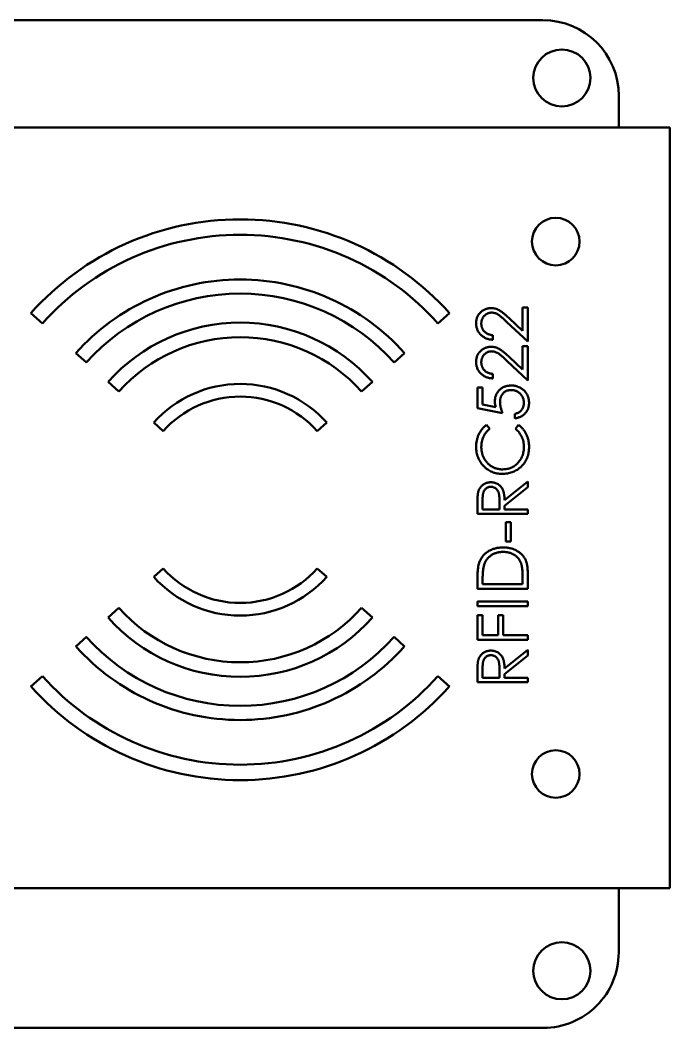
# Model space of a CAD drawing. Header units: millimetres. Extents: x -351 to 1050, y -103 to 376.
# Drawn here: x 134 to 168.1, y 192.9 to 245.9 of the extents above; entities that cross this region are included whole.
import ezdxf

# ---------------------------------------------------------------- set-up
doc = ezdxf.new("R2010")
doc.units = ezdxf.units.MM
doc.layers.add('Видимый контур (ГОСТ)', color=7, linetype='Continuous', lineweight=50)

msp = doc.modelspace()

# ---------------------------------------------------------------- linework, layer by layer
at = {"layer": 'Видимый контур (ГОСТ)'}
for p, q in [((58.294, 245.875), (161.454, 245.875)), ((165.454, 241.895), (165.454, 240.231)), ((168.133, 240.231), (108.133, 240.231)), ((168.133, 200.231), (168.133, 240.231)), ((160.389, 230.767), (160.661, 230.767)), ((160.389, 229.535), (160.389, 230.767)), ((160.661, 230.767), (160.661, 228.969)), ((134.536, 230.466), (135.141, 229.927)), ((155.94, 229.927), (156.545, 230.466)), ((160.661, 228.969), (159.566, 229.995)), ((159.683, 230.197), (160.389, 229.535)), ((158.829, 229.308), (158.829, 229.071)), ((160.389, 228.731), (160.661, 228.731)), ((160.389, 227.5), (160.389, 228.731)), ((160.661, 228.731), (160.661, 226.934)), ((136.895, 228.363), (137.449, 227.869)), ((153.632, 227.869), (154.186, 228.363)), ((160.661, 226.934), (159.566, 227.96)), ((159.683, 228.162), (160.389, 227.5)), ((138.588, 226.853), (139.16, 226.343)), ((151.921, 226.343), (152.493, 226.853)), ((158.829, 227.273), (158.829, 227.035)), ((158.015, 225.475), (158.015, 226.561)), ((158.015, 226.561), (158.286, 226.561)), ((158.286, 226.561), (158.286, 225.661)), ((159.338, 225.204), (158.015, 225.475)), ((158.286, 225.661), (158.982, 225.518)), ((140.992, 224.71), (141.49, 224.265)), ((149.591, 224.265), (150.089, 224.71)), ((159.982, 224.932), (159.982, 225.17)), ((158.5, 224.593), (158.659, 224.385)), ((160.016, 224.385), (160.174, 224.593)), ((159.44, 220.636), (160.661, 221.608)), ((160.661, 221.608), (160.661, 221.314)), ((160.661, 221.314), (159.44, 220.342)), ((158.286, 220.646), (158.286, 220.149)), ((159.168, 220.149), (159.172, 220.634)), ((158.015, 219.912), (158.015, 220.441)), ((158.286, 220.149), (159.168, 220.149)), ((159.44, 220.342), (159.44, 220.149)), ((159.44, 220.149), (160.661, 220.149)), ((160.661, 220.149), (160.661, 219.912)), ((160.661, 219.912), (158.015, 219.912)), ((159.507, 219.471), (159.779, 219.471)), ((159.507, 218.453), (159.507, 219.471)), ((159.779, 219.471), (159.779, 218.453)), ((159.779, 218.453), (159.507, 218.453)), ((141.49, 217.044), (140.992, 216.599)), ((149.591, 217.044), (150.089, 216.599)), ((160.661, 216.797), (160.661, 215.977)), ((158.015, 215.977), (158.015, 216.511)), ((158.286, 216.401), (158.286, 216.215)), ((158.286, 216.215), (160.389, 216.215)), ((160.389, 216.215), (160.389, 216.518)), ((160.661, 215.977), (158.015, 215.977)), ((158.015, 215.299), (160.661, 215.299)), ((158.015, 215.061), (158.015, 215.299)), ((160.661, 215.299), (160.661, 215.061)), ((138.588, 214.456), (139.16, 214.966)), ((151.921, 214.966), (152.493, 214.456)), ((160.661, 215.061), (158.015, 215.061)), ((158.015, 214.586), (158.286, 214.586)), ((158.015, 213.297), (158.015, 214.586)), ((158.286, 214.586), (158.286, 213.535)), ((159.1, 214.586), (159.372, 214.586)), ((159.1, 213.535), (159.1, 214.586)), ((159.372, 214.586), (159.372, 213.535)), ((136.895, 212.946), (137.449, 213.44)), ((153.632, 213.44), (154.186, 212.946)), ((160.661, 213.297), (158.015, 213.297)), ((158.286, 213.535), (159.1, 213.535)), ((159.372, 213.535), (160.661, 213.535)), ((160.661, 213.535), (160.661, 213.297)), ((159.44, 211.783), (160.661, 212.755)), ((160.661, 212.755), (160.661, 212.461)), ((160.661, 212.461), (159.44, 211.489)), ((158.015, 211.059), (158.015, 211.588)), ((158.286, 211.792), (158.286, 211.296)), ((159.168, 211.296), (159.172, 211.781)), ((159.44, 211.489), (159.44, 211.296)), ((134.536, 210.843), (135.141, 211.382)), ((155.94, 211.382), (156.545, 210.843)), ((160.661, 211.059), (158.015, 211.059)), ((158.286, 211.296), (159.168, 211.296)), ((159.44, 211.296), (160.661, 211.296)), ((160.661, 211.296), (160.661, 211.059)), ((108.133, 200.231), (168.133, 200.231)), ((165.443, 200.231), (165.442, 196.84)), ((161.487, 192.885), (57.929, 192.884))]:
    msp.add_line(p, q, dxfattribs=at)
for centre, radius in [((162.454, 242.835), 1.5), ((162.133, 234.231), 1.25), ((162.133, 206.231), 1.25), ((162.454, 195.885), 1.5)]:
    msp.add_circle(centre, radius, dxfattribs=at)
for centre, radius, start, end in [((161.452, 241.874), 4.002, 0.3086, 89.9787), ((145.54, 220.655), 14.743, 41.7197, 138.2803), ((145.54, 220.655), 13.933, 41.7197, 138.2803), ((145.54, 220.655), 11.583, 41.7197, 138.2803), ((145.54, 220.655), 10.841, 41.7197, 138.2803), ((145.54, 220.655), 9.314, 41.7197, 138.2803), ((145.54, 220.655), 8.548, 41.7197, 138.2803), ((145.54, 220.655), 6.093, 41.7197, 138.2803), ((145.54, 220.655), 5.426, 41.7197, 138.2803), ((145.54, 220.655), 5.426, 221.7197, 318.2803), ((145.54, 220.655), 6.093, 221.7197, 318.2803), ((145.54, 220.655), 8.548, 221.7197, 318.2803), ((145.54, 220.655), 9.314, 221.7197, 318.2803), ((145.54, 220.655), 10.841, 221.7197, 318.2803), ((145.54, 220.655), 11.583, 221.7197, 318.2803), ((145.54, 220.655), 13.933, 221.7197, 318.2803), ((145.54, 220.655), 14.743, 221.7197, 318.2803), ((161.488, 196.839), 3.954, 269.9807, 0.0193)]:
    msp.add_arc(centre, radius, start, end, dxfattribs=at)
for points, knots in [([(157.947, 229.934), (157.948, 229.963), (157.949, 230.02), (157.961, 230.103), (157.978, 230.182), (158.004, 230.257), (158.038, 230.327), (158.078, 230.393), (158.125, 230.456), (158.181, 230.512), (158.24, 230.564), (158.303, 230.609), (158.368, 230.647), (158.436, 230.679), (158.507, 230.703), (158.58, 230.72), (158.656, 230.73), (158.707, 230.732), (158.734, 230.733)], [0, 0, 0, 0, 0.069475, 0.136517, 0.200789, 0.26383, 0.325735, 0.387291, 0.449509, 0.512968, 0.576275, 0.63758, 0.697903, 0.757172, 0.816599, 0.876653, 0.93729, 1, 1, 1, 1]), ([(158.734, 230.733), (158.77, 230.732), (158.843, 230.729), (158.951, 230.707), (159.055, 230.673), (159.139, 230.633), (159.206, 230.591), (159.262, 230.554), (159.321, 230.511), (159.385, 230.46), (159.454, 230.404), (159.527, 230.341), (159.603, 230.272), (159.656, 230.223), (159.683, 230.197)], [0, 0, 0, 0, 0.098702, 0.195672, 0.292422, 0.391343, 0.444462, 0.504229, 0.570352, 0.642546, 0.722288, 0.807921, 0.90047, 1, 1, 1, 1]), ([(158.755, 230.495), (158.737, 230.495), (158.701, 230.494), (158.649, 230.486), (158.599, 230.473), (158.55, 230.455), (158.504, 230.431), (158.459, 230.402), (158.416, 230.368), (158.376, 230.329), (158.339, 230.287), (158.307, 230.242), (158.28, 230.194), (158.257, 230.144), (158.24, 230.092), (158.228, 230.037), (158.22, 229.98), (158.219, 229.941), (158.218, 229.921)], [0, 0, 0, 0, 0.061965, 0.122122, 0.180988, 0.239933, 0.299906, 0.359989, 0.421776, 0.486576, 0.551535, 0.615018, 0.677259, 0.73973, 0.80305, 0.866495, 0.931973, 1, 1, 1, 1]), ([(159.566, 229.995), (159.54, 230.02), (159.49, 230.068), (159.416, 230.136), (159.349, 230.197), (159.286, 230.251), (159.228, 230.298), (159.177, 230.339), (159.129, 230.373), (159.074, 230.409), (159.007, 230.444), (158.925, 230.474), (158.841, 230.492), (158.783, 230.494), (158.755, 230.495)], [0, 0, 0, 0, 0.110803, 0.212829, 0.306101, 0.390647, 0.466924, 0.534481, 0.593587, 0.644557, 0.7362, 0.825024, 0.911986, 1, 1, 1, 1]), ([(158.829, 229.071), (158.797, 229.072), (158.736, 229.075), (158.645, 229.089), (158.559, 229.11), (158.478, 229.139), (158.4, 229.174), (158.327, 229.217), (158.258, 229.268), (158.194, 229.326), (158.136, 229.388), (158.086, 229.456), (158.043, 229.527), (158.007, 229.601), (157.981, 229.679), (157.961, 229.761), (157.949, 229.846), (157.948, 229.904), (157.947, 229.934)], [0, 0, 0, 0, 0.068791, 0.135103, 0.198979, 0.261904, 0.323495, 0.385195, 0.446969, 0.509765, 0.572251, 0.633405, 0.693251, 0.752583, 0.812579, 0.873275, 0.93555, 1, 1, 1, 1]), ([(158.218, 229.921), (158.219, 229.901), (158.22, 229.86), (158.227, 229.8), (158.24, 229.743), (158.258, 229.689), (158.28, 229.637), (158.308, 229.588), (158.341, 229.542), (158.378, 229.499), (158.42, 229.459), (158.467, 229.424), (158.517, 229.393), (158.572, 229.366), (158.63, 229.345), (158.693, 229.328), (158.759, 229.315), (158.805, 229.31), (158.829, 229.308)], [0, 0, 0, 0, 0.064439, 0.126547, 0.186887, 0.245878, 0.304041, 0.362191, 0.420976, 0.48066, 0.5406, 0.600689, 0.661936, 0.724443, 0.789038, 0.856314, 0.926352, 1, 1, 1, 1]), ([(157.947, 227.898), (157.948, 227.927), (157.949, 227.984), (157.961, 228.067), (157.978, 228.147), (158.004, 228.222), (158.038, 228.292), (158.078, 228.358), (158.125, 228.421), (158.181, 228.477), (158.24, 228.529), (158.303, 228.574), (158.368, 228.612), (158.436, 228.644), (158.507, 228.667), (158.58, 228.685), (158.656, 228.695), (158.707, 228.697), (158.734, 228.698)], [0, 0, 0, 0, 0.069475, 0.136517, 0.200789, 0.26383, 0.325735, 0.387291, 0.449509, 0.512968, 0.576275, 0.63758, 0.697903, 0.757172, 0.816599, 0.876653, 0.93729, 1, 1, 1, 1]), ([(158.755, 228.46), (158.737, 228.46), (158.701, 228.459), (158.649, 228.45), (158.599, 228.438), (158.55, 228.42), (158.504, 228.396), (158.459, 228.367), (158.416, 228.333), (158.376, 228.294), (158.339, 228.252), (158.307, 228.207), (158.28, 228.159), (158.257, 228.109), (158.24, 228.056), (158.228, 228.002), (158.22, 227.945), (158.219, 227.906), (158.218, 227.886)], [0, 0, 0, 0, 0.061965, 0.122122, 0.180988, 0.239933, 0.299906, 0.359989, 0.421776, 0.486576, 0.551535, 0.615018, 0.677259, 0.73973, 0.80305, 0.866495, 0.931973, 1, 1, 1, 1]), ([(158.734, 228.698), (158.77, 228.696), (158.843, 228.694), (158.951, 228.672), (159.055, 228.638), (159.139, 228.597), (159.206, 228.556), (159.262, 228.519), (159.321, 228.476), (159.385, 228.425), (159.454, 228.369), (159.527, 228.306), (159.603, 228.236), (159.656, 228.188), (159.683, 228.162)], [0, 0, 0, 0, 0.098702, 0.195672, 0.292422, 0.391343, 0.444462, 0.504229, 0.570352, 0.642546, 0.722288, 0.807921, 0.90047, 1, 1, 1, 1]), ([(159.566, 227.96), (159.54, 227.985), (159.49, 228.033), (159.416, 228.101), (159.349, 228.162), (159.286, 228.216), (159.228, 228.263), (159.177, 228.304), (159.129, 228.337), (159.074, 228.374), (159.007, 228.408), (158.925, 228.438), (158.841, 228.457), (158.783, 228.459), (158.755, 228.46)], [0, 0, 0, 0, 0.110803, 0.212829, 0.306101, 0.390647, 0.466924, 0.534481, 0.593587, 0.644557, 0.7362, 0.825024, 0.911986, 1, 1, 1, 1]), ([(158.829, 227.035), (158.797, 227.037), (158.736, 227.04), (158.645, 227.054), (158.559, 227.075), (158.478, 227.103), (158.4, 227.139), (158.327, 227.182), (158.258, 227.233), (158.194, 227.29), (158.136, 227.353), (158.086, 227.421), (158.043, 227.491), (158.007, 227.566), (157.981, 227.644), (157.961, 227.725), (157.949, 227.811), (157.948, 227.869), (157.947, 227.898)], [0, 0, 0, 0, 0.068791, 0.135103, 0.198979, 0.261904, 0.323495, 0.385195, 0.446969, 0.509765, 0.572251, 0.633405, 0.693251, 0.752583, 0.812579, 0.873275, 0.93555, 1, 1, 1, 1]), ([(158.218, 227.886), (158.219, 227.865), (158.22, 227.825), (158.227, 227.765), (158.24, 227.708), (158.258, 227.654), (158.28, 227.602), (158.308, 227.553), (158.341, 227.507), (158.378, 227.464), (158.42, 227.424), (158.467, 227.388), (158.517, 227.358), (158.572, 227.331), (158.63, 227.309), (158.693, 227.293), (158.759, 227.279), (158.805, 227.275), (158.829, 227.273)], [0, 0, 0, 0, 0.064439, 0.126547, 0.186887, 0.245878, 0.304041, 0.362191, 0.420976, 0.48066, 0.5406, 0.600689, 0.661936, 0.724443, 0.789038, 0.856314, 0.926352, 1, 1, 1, 1]), ([(158.931, 225.83), (158.931, 225.859), (158.933, 225.917), (158.945, 226.002), (158.964, 226.083), (158.99, 226.161), (159.024, 226.234), (159.067, 226.302), (159.116, 226.368), (159.173, 226.428), (159.236, 226.483), (159.303, 226.531), (159.375, 226.572), (159.451, 226.605), (159.531, 226.631), (159.616, 226.649), (159.705, 226.66), (159.765, 226.662), (159.796, 226.662)], [0, 0, 0, 0, 0.065808, 0.129394, 0.190894, 0.251281, 0.310815, 0.370371, 0.430768, 0.492881, 0.555104, 0.616067, 0.677256, 0.73826, 0.800762, 0.864778, 0.931045, 1, 1, 1, 1]), ([(159.786, 226.425), (159.765, 226.424), (159.723, 226.423), (159.663, 226.415), (159.605, 226.402), (159.551, 226.382), (159.499, 226.358), (159.45, 226.328), (159.405, 226.292), (159.364, 226.251), (159.325, 226.207), (159.292, 226.157), (159.265, 226.104), (159.241, 226.048), (159.224, 225.987), (159.211, 225.924), (159.204, 225.856), (159.203, 225.81), (159.202, 225.787)], [0, 0, 0, 0, 0.065351, 0.127916, 0.18836, 0.247216, 0.30563, 0.36377, 0.422661, 0.482687, 0.5433, 0.604118, 0.664965, 0.727413, 0.791468, 0.858055, 0.927037, 1, 1, 1, 1]), ([(160.457, 225.753), (160.457, 225.776), (160.455, 225.821), (160.446, 225.886), (160.431, 225.95), (160.41, 226.01), (160.383, 226.069), (160.35, 226.124), (160.311, 226.178), (160.266, 226.228), (160.217, 226.274), (160.165, 226.314), (160.109, 226.348), (160.05, 226.377), (159.988, 226.398), (159.924, 226.414), (159.856, 226.423), (159.81, 226.424), (159.786, 226.425)], [0, 0, 0, 0, 0.064207, 0.126425, 0.18768, 0.248216, 0.308305, 0.369661, 0.431699, 0.495947, 0.559758, 0.622295, 0.683911, 0.745092, 0.80674, 0.869087, 0.93329, 1, 1, 1, 1]), ([(159.796, 226.662), (159.818, 226.662), (159.861, 226.661), (159.924, 226.656), (159.987, 226.646), (160.047, 226.633), (160.107, 226.616), (160.165, 226.595), (160.222, 226.57), (160.277, 226.542), (160.33, 226.511), (160.38, 226.476), (160.427, 226.44), (160.47, 226.4), (160.511, 226.358), (160.548, 226.313), (160.582, 226.266), (160.612, 226.215), (160.64, 226.163), (160.663, 226.108), (160.684, 226.052), (160.7, 225.993), (160.713, 225.933), (160.722, 225.87), (160.728, 225.805), (160.728, 225.762), (160.729, 225.74)], [0, 0, 0, 0, 0.044014, 0.087434, 0.130118, 0.172554, 0.214555, 0.256298, 0.298438, 0.340849, 0.382715, 0.423924, 0.464246, 0.504074, 0.543862, 0.583567, 0.623094, 0.663229, 0.703551, 0.743938, 0.784541, 0.82575, 0.867757, 0.910745, 0.954914, 1, 1, 1, 1]), ([(158.982, 225.518), (158.974, 225.546), (158.959, 225.6), (158.943, 225.68), (158.933, 225.756), (158.931, 225.806), (158.931, 225.83)], [0, 0, 0, 0, 0.275068, 0.532901, 0.773973, 1, 1, 1, 1]), ([(159.202, 225.787), (159.203, 225.766), (159.203, 225.724), (159.21, 225.659), (159.221, 225.591), (159.236, 225.519), (159.255, 225.445), (159.278, 225.367), (159.306, 225.286), (159.327, 225.232), (159.338, 225.204)], [0, 0, 0, 0, 0.102203, 0.211023, 0.3251, 0.446502, 0.573788, 0.708901, 0.850358, 1, 1, 1, 1]), ([(159.982, 225.17), (160.008, 225.176), (160.056, 225.187), (160.124, 225.211), (160.185, 225.242), (160.239, 225.277), (160.286, 225.32), (160.328, 225.369), (160.366, 225.424), (160.398, 225.484), (160.425, 225.549), (160.443, 225.616), (160.455, 225.684), (160.457, 225.73), (160.457, 225.753)], [0, 0, 0, 0, 0.094687, 0.181994, 0.264377, 0.34218, 0.418618, 0.496509, 0.577369, 0.661511, 0.746733, 0.831258, 0.915206, 1, 1, 1, 1]), ([(160.729, 225.74), (160.728, 225.713), (160.727, 225.661), (160.716, 225.585), (160.701, 225.512), (160.678, 225.443), (160.649, 225.376), (160.612, 225.313), (160.57, 225.252), (160.521, 225.195), (160.468, 225.143), (160.41, 225.096), (160.348, 225.055), (160.282, 225.019), (160.213, 224.988), (160.139, 224.964), (160.062, 224.945), (160.009, 224.936), (159.982, 224.932)], [0, 0, 0, 0, 0.065421, 0.128708, 0.190236, 0.250724, 0.310637, 0.370766, 0.431615, 0.493523, 0.555883, 0.617342, 0.678668, 0.740711, 0.802985, 0.866803, 0.932347, 1, 1, 1, 1]), ([(157.947, 223.439), (157.947, 223.469), (157.948, 223.529), (157.955, 223.618), (157.967, 223.705), (157.983, 223.789), (158.003, 223.872), (158.028, 223.952), (158.058, 224.03), (158.092, 224.105), (158.13, 224.178), (158.172, 224.247), (158.218, 224.313), (158.266, 224.377), (158.32, 224.436), (158.376, 224.492), (158.436, 224.545), (158.479, 224.577), (158.5, 224.593)], [0, 0, 0, 0, 0.068548, 0.135683, 0.201215, 0.265682, 0.329267, 0.392395, 0.45507, 0.517127, 0.57879, 0.63974, 0.700192, 0.759806, 0.819628, 0.879355, 0.939512, 1, 1, 1, 1]), ([(158.659, 224.385), (158.642, 224.371), (158.607, 224.341), (158.557, 224.294), (158.511, 224.244), (158.468, 224.193), (158.429, 224.139), (158.393, 224.083), (158.36, 224.025), (158.32, 223.944), (158.279, 223.838), (158.244, 223.705), (158.222, 223.567), (158.22, 223.472), (158.218, 223.424)], [0, 0, 0, 0, 0.063163, 0.125475, 0.187121, 0.248294, 0.309295, 0.36985, 0.430973, 0.492456, 0.616148, 0.740844, 0.868183, 1, 1, 1, 1]), ([(160.457, 223.44), (160.456, 223.487), (160.453, 223.577), (160.432, 223.711), (160.398, 223.838), (160.349, 223.96), (160.287, 224.076), (160.21, 224.186), (160.12, 224.291), (160.051, 224.353), (160.016, 224.385)], [0, 0, 0, 0, 0.128515, 0.252949, 0.374755, 0.49594, 0.617181, 0.740909, 0.867811, 1, 1, 1, 1]), ([(160.174, 224.593), (160.195, 224.576), (160.238, 224.543), (160.299, 224.489), (160.356, 224.432), (160.409, 224.372), (160.459, 224.309), (160.505, 224.242), (160.546, 224.173), (160.585, 224.101), (160.619, 224.026), (160.648, 223.949), (160.673, 223.87), (160.693, 223.789), (160.709, 223.705), (160.72, 223.619), (160.728, 223.531), (160.728, 223.472), (160.729, 223.442)], [0, 0, 0, 0, 0.061674, 0.123053, 0.183475, 0.243727, 0.304279, 0.364863, 0.425946, 0.487391, 0.54922, 0.611144, 0.673529, 0.736961, 0.800785, 0.866013, 0.932101, 1, 1, 1, 1]), ([(159.322, 222.015), (159.275, 222.016), (159.181, 222.019), (159.044, 222.038), (158.912, 222.07), (158.787, 222.115), (158.666, 222.172), (158.552, 222.242), (158.444, 222.325), (158.342, 222.42), (158.25, 222.524), (158.168, 222.635), (158.1, 222.754), (158.044, 222.878), (158, 223.009), (157.97, 223.147), (157.951, 223.291), (157.948, 223.389), (157.947, 223.439)], [0, 0, 0, 0, 0.064558, 0.127014, 0.187955, 0.248014, 0.307748, 0.368235, 0.42947, 0.492743, 0.556258, 0.618217, 0.679655, 0.741246, 0.803415, 0.866815, 0.932328, 1, 1, 1, 1]), ([(158.218, 223.424), (158.219, 223.397), (158.219, 223.345), (158.227, 223.266), (158.239, 223.189), (158.255, 223.114), (158.276, 223.04), (158.302, 222.968), (158.333, 222.897), (158.368, 222.828), (158.407, 222.761), (158.449, 222.699), (158.495, 222.64), (158.544, 222.584), (158.596, 222.533), (158.651, 222.485), (158.71, 222.442), (158.771, 222.402), (158.835, 222.367), (158.902, 222.337), (158.97, 222.31), (159.04, 222.289), (159.113, 222.273), (159.187, 222.261), (159.263, 222.253), (159.314, 222.253), (159.34, 222.253)], [0, 0, 0, 0, 0.043955, 0.087502, 0.130463, 0.172752, 0.215403, 0.25765, 0.300153, 0.343121, 0.385925, 0.427686, 0.468818, 0.509492, 0.549883, 0.58998, 0.630405, 0.670869, 0.711384, 0.751627, 0.791776, 0.832459, 0.873319, 0.914543, 0.956924, 1, 1, 1, 1]), ([(159.34, 222.253), (159.38, 222.254), (159.456, 222.255), (159.569, 222.272), (159.677, 222.297), (159.779, 222.335), (159.877, 222.382), (159.969, 222.441), (160.058, 222.51), (160.139, 222.589), (160.213, 222.675), (160.279, 222.768), (160.334, 222.867), (160.379, 222.971), (160.414, 223.08), (160.439, 223.195), (160.455, 223.316), (160.456, 223.398), (160.457, 223.44)], [0, 0, 0, 0, 0.064323, 0.12629, 0.186726, 0.246146, 0.305576, 0.365429, 0.426326, 0.48884, 0.551725, 0.613919, 0.675484, 0.737334, 0.800229, 0.864502, 0.931041, 1, 1, 1, 1]), ([(160.729, 223.442), (160.728, 223.413), (160.728, 223.357), (160.722, 223.274), (160.713, 223.193), (160.7, 223.115), (160.685, 223.038), (160.664, 222.965), (160.641, 222.893), (160.614, 222.823), (160.583, 222.756), (160.548, 222.691), (160.51, 222.629), (160.469, 222.568), (160.424, 222.51), (160.375, 222.454), (160.322, 222.401), (160.285, 222.367), (160.266, 222.351)], [0, 0, 0, 0, 0.069663, 0.13775, 0.203917, 0.26878, 0.332414, 0.394754, 0.45618, 0.516996, 0.577396, 0.637198, 0.696999, 0.756756, 0.816554, 0.876948, 0.938132, 1, 1, 1, 1]), ([(160.266, 222.351), (160.233, 222.324), (160.168, 222.271), (160.061, 222.202), (159.951, 222.144), (159.835, 222.097), (159.714, 222.06), (159.588, 222.035), (159.457, 222.018), (159.368, 222.016), (159.322, 222.015)], [0, 0, 0, 0, 0.124329, 0.247156, 0.36878, 0.490734, 0.613614, 0.738958, 0.867311, 1, 1, 1, 1]), ([(158.051, 221.041), (158.056, 221.06), (158.065, 221.099), (158.085, 221.154), (158.108, 221.206), (158.136, 221.256), (158.167, 221.303), (158.202, 221.347), (158.241, 221.388), (158.284, 221.426), (158.329, 221.462), (158.378, 221.492), (158.429, 221.517), (158.483, 221.538), (158.539, 221.554), (158.598, 221.566), (158.659, 221.573), (158.701, 221.574), (158.722, 221.574)], [0, 0, 0, 0, 0.064217, 0.127064, 0.188745, 0.249132, 0.309453, 0.369827, 0.43065, 0.492352, 0.554072, 0.61569, 0.676798, 0.738439, 0.801317, 0.865185, 0.931641, 1, 1, 1, 1]), ([(158.722, 221.574), (158.758, 221.573), (158.827, 221.571), (158.926, 221.551), (159.019, 221.518), (159.106, 221.472), (159.184, 221.414), (159.252, 221.344), (159.309, 221.263), (159.349, 221.187), (159.374, 221.12), (159.392, 221.064), (159.406, 221.004), (159.418, 220.939), (159.427, 220.87), (159.434, 220.796), (159.439, 220.718), (159.439, 220.664), (159.44, 220.636)], [0, 0, 0, 0, 0.07878, 0.153721, 0.226714, 0.299191, 0.37119, 0.443006, 0.516689, 0.593217, 0.633873, 0.676989, 0.7229, 0.771959, 0.824211, 0.879379, 0.937948, 1, 1, 1, 1]), ([(158.015, 220.441), (158.015, 220.477), (158.015, 220.545), (158.016, 220.642), (158.02, 220.73), (158.023, 220.81), (158.029, 220.88), (158.034, 220.942), (158.041, 220.995), (158.048, 221.026), (158.051, 221.041)], [0, 0, 0, 0, 0.176258, 0.338434, 0.484822, 0.617158, 0.734698, 0.837385, 0.926372, 1, 1, 1, 1]), ([(158.722, 221.337), (158.701, 221.336), (158.658, 221.334), (158.597, 221.319), (158.538, 221.294), (158.484, 221.261), (158.434, 221.22), (158.392, 221.172), (158.357, 221.119), (158.335, 221.069), (158.321, 221.024), (158.311, 220.985), (158.304, 220.941), (158.297, 220.892), (158.292, 220.837), (158.289, 220.778), (158.286, 220.713), (158.286, 220.669), (158.286, 220.646)], [0, 0, 0, 0, 0.068814, 0.136365, 0.204019, 0.273064, 0.342913, 0.410965, 0.479169, 0.549308, 0.587652, 0.630647, 0.678879, 0.731934, 0.791111, 0.855283, 0.925086, 1, 1, 1, 1]), ([(159.172, 220.634), (159.172, 220.657), (159.172, 220.7), (159.169, 220.764), (159.165, 220.823), (159.16, 220.877), (159.153, 220.927), (159.145, 220.972), (159.135, 221.013), (159.12, 221.061), (159.096, 221.114), (159.06, 221.172), (159.016, 221.221), (158.966, 221.262), (158.91, 221.296), (158.85, 221.319), (158.787, 221.334), (158.744, 221.336), (158.722, 221.337)], [0, 0, 0, 0, 0.071668, 0.138913, 0.201185, 0.259124, 0.312255, 0.360682, 0.405086, 0.445102, 0.518778, 0.589462, 0.658462, 0.727283, 0.796322, 0.863175, 0.930949, 1, 1, 1, 1]), ([(158.11, 217.351), (158.122, 217.382), (158.145, 217.442), (158.189, 217.528), (158.238, 217.609), (158.293, 217.686), (158.356, 217.756), (158.423, 217.823), (158.497, 217.883), (158.578, 217.938), (158.662, 217.988), (158.752, 218.031), (158.845, 218.067), (158.943, 218.096), (159.044, 218.12), (159.15, 218.136), (159.259, 218.147), (159.334, 218.148), (159.371, 218.148)], [0, 0, 0, 0, 0.061545, 0.121694, 0.181155, 0.239875, 0.298702, 0.357647, 0.417605, 0.478494, 0.540407, 0.602345, 0.665004, 0.728559, 0.793651, 0.860534, 0.929236, 1, 1, 1, 1]), ([(159.371, 217.911), (159.34, 217.91), (159.279, 217.91), (159.19, 217.9), (159.104, 217.886), (159.022, 217.866), (158.942, 217.84), (158.867, 217.808), (158.794, 217.771), (158.726, 217.727), (158.662, 217.679), (158.603, 217.626), (158.549, 217.568), (158.5, 217.507), (158.457, 217.44), (158.419, 217.369), (158.387, 217.293), (158.369, 217.241), (158.36, 217.214)], [0, 0, 0, 0, 0.070151, 0.137813, 0.203226, 0.267174, 0.330024, 0.391794, 0.453084, 0.514334, 0.575, 0.634865, 0.694116, 0.753442, 0.813126, 0.87408, 0.936007, 1, 1, 1, 1]), ([(159.371, 218.148), (159.404, 218.148), (159.468, 218.147), (159.563, 218.138), (159.655, 218.126), (159.744, 218.107), (159.831, 218.084), (159.914, 218.055), (159.994, 218.021), (160.071, 217.982), (160.144, 217.938), (160.212, 217.892), (160.275, 217.843), (160.334, 217.79), (160.387, 217.734), (160.436, 217.674), (160.479, 217.612), (160.518, 217.546), (160.553, 217.475), (160.582, 217.398), (160.606, 217.314), (160.626, 217.224), (160.642, 217.126), (160.653, 217.023), (160.66, 216.912), (160.66, 216.836), (160.661, 216.797)], [0, 0, 0, 0, 0.046081, 0.090807, 0.134295, 0.177024, 0.218823, 0.260244, 0.30108, 0.341614, 0.381583, 0.42012, 0.458075, 0.494738, 0.531195, 0.566934, 0.602713, 0.638327, 0.674853, 0.713467, 0.754442, 0.797815, 0.843989, 0.893072, 0.944963, 1, 1, 1, 1]), ([(160.322, 217.275), (160.314, 217.299), (160.297, 217.347), (160.266, 217.415), (160.23, 217.479), (160.189, 217.54), (160.144, 217.596), (160.093, 217.649), (160.038, 217.697), (159.978, 217.742), (159.914, 217.781), (159.847, 217.816), (159.776, 217.846), (159.701, 217.869), (159.624, 217.888), (159.542, 217.901), (159.458, 217.909), (159.4, 217.91), (159.371, 217.911)], [0, 0, 0, 0, 0.062415, 0.123338, 0.183125, 0.241783, 0.300579, 0.35968, 0.418882, 0.479531, 0.540851, 0.602303, 0.664463, 0.727806, 0.792895, 0.859672, 0.928464, 1, 1, 1, 1]), ([(158.015, 216.511), (158.015, 216.558), (158.016, 216.648), (158.02, 216.777), (158.027, 216.897), (158.038, 217.007), (158.051, 217.108), (158.067, 217.198), (158.086, 217.278), (158.103, 217.328), (158.11, 217.351)], [0, 0, 0, 0, 0.164289, 0.317406, 0.458844, 0.589367, 0.707831, 0.81577, 0.91288, 1, 1, 1, 1]), ([(160.389, 216.518), (160.389, 216.562), (160.389, 216.646), (160.386, 216.767), (160.38, 216.877), (160.373, 216.977), (160.364, 217.066), (160.353, 217.145), (160.34, 217.214), (160.328, 217.255), (160.322, 217.275)], [0, 0, 0, 0, 0.171901, 0.330628, 0.475549, 0.606746, 0.725024, 0.829742, 0.921323, 1, 1, 1, 1]), ([(158.36, 217.214), (158.354, 217.192), (158.341, 217.144), (158.327, 217.067), (158.314, 216.981), (158.304, 216.884), (158.296, 216.777), (158.291, 216.661), (158.287, 216.534), (158.286, 216.446), (158.286, 216.401)], [0, 0, 0, 0, 0.084319, 0.179285, 0.286583, 0.405111, 0.535593, 0.67819, 0.832976, 1, 1, 1, 1]), ([(158.051, 212.188), (158.056, 212.207), (158.065, 212.245), (158.085, 212.3), (158.108, 212.353), (158.136, 212.403), (158.167, 212.449), (158.202, 212.493), (158.241, 212.535), (158.284, 212.573), (158.329, 212.608), (158.378, 212.638), (158.429, 212.664), (158.483, 212.685), (158.539, 212.701), (158.598, 212.713), (158.659, 212.72), (158.701, 212.72), (158.722, 212.721)], [0, 0, 0, 0, 0.064217, 0.127064, 0.188745, 0.249132, 0.309453, 0.369827, 0.43065, 0.492352, 0.554072, 0.61569, 0.676798, 0.738439, 0.801317, 0.865185, 0.931641, 1, 1, 1, 1]), ([(158.722, 212.721), (158.758, 212.72), (158.827, 212.717), (158.926, 212.697), (159.019, 212.664), (159.106, 212.619), (159.184, 212.561), (159.252, 212.491), (159.309, 212.409), (159.349, 212.333), (159.374, 212.266), (159.392, 212.211), (159.406, 212.151), (159.418, 212.086), (159.427, 212.017), (159.434, 211.943), (159.439, 211.864), (159.439, 211.81), (159.44, 211.783)], [0, 0, 0, 0, 0.07878, 0.153721, 0.226714, 0.299191, 0.37119, 0.443006, 0.516689, 0.593217, 0.633873, 0.676989, 0.7229, 0.771959, 0.824211, 0.879379, 0.937948, 1, 1, 1, 1]), ([(158.015, 211.588), (158.015, 211.623), (158.015, 211.691), (158.016, 211.789), (158.02, 211.877), (158.023, 211.956), (158.029, 212.027), (158.034, 212.088), (158.041, 212.141), (158.048, 212.173), (158.051, 212.188)], [0, 0, 0, 0, 0.176258, 0.338434, 0.484822, 0.617158, 0.734698, 0.837385, 0.926372, 1, 1, 1, 1]), ([(158.722, 212.483), (158.701, 212.482), (158.658, 212.481), (158.597, 212.466), (158.538, 212.441), (158.484, 212.408), (158.434, 212.367), (158.392, 212.319), (158.357, 212.265), (158.335, 212.215), (158.321, 212.17), (158.311, 212.132), (158.304, 212.088), (158.297, 212.038), (158.292, 211.984), (158.289, 211.925), (158.286, 211.86), (158.286, 211.815), (158.286, 211.792)], [0, 0, 0, 0, 0.068814, 0.136365, 0.204019, 0.273064, 0.342913, 0.410965, 0.479169, 0.549308, 0.587652, 0.630647, 0.678879, 0.731934, 0.791111, 0.855283, 0.925086, 1, 1, 1, 1]), ([(159.172, 211.781), (159.172, 211.803), (159.172, 211.847), (159.169, 211.91), (159.165, 211.969), (159.16, 212.024), (159.153, 212.074), (159.145, 212.119), (159.135, 212.16), (159.12, 212.207), (159.096, 212.261), (159.06, 212.318), (159.016, 212.367), (158.966, 212.409), (158.91, 212.442), (158.85, 212.466), (158.787, 212.481), (158.744, 212.482), (158.722, 212.483)], [0, 0, 0, 0, 0.071668, 0.138913, 0.201185, 0.259124, 0.312255, 0.360682, 0.405086, 0.445102, 0.518778, 0.589462, 0.658462, 0.727283, 0.796322, 0.863175, 0.930949, 1, 1, 1, 1])]:
    msp.add_open_spline(points, degree=3, knots=knots, dxfattribs=at)

doc.saveas('drawing.dxf')
